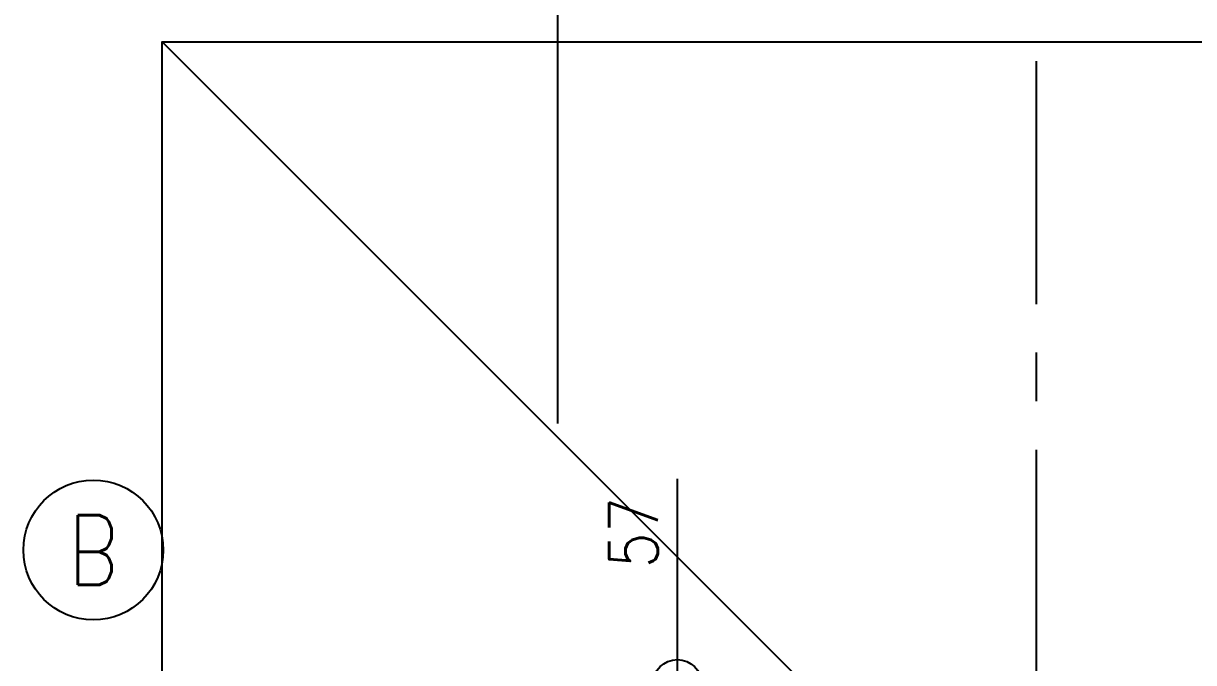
# Model space of a CAD drawing. Extents: x -668440 to 810000, y -1678500 to 210463.
# Drawn here: x -380492 to -368446, y -891470 to -884890 of the extents above; entities that cross this region are included whole.
import ezdxf
from ezdxf.enums import TextEntityAlignment as Align

# ---------------------------------------------------------------- set-up
doc = ezdxf.new("R2010")
doc.units = 0
doc.header["$MEASUREMENT"] = 0
doc.linetypes.add('CENTER', pattern=[2, 1.25, -0.25, 0.25, -0.25])
doc.layers.get('0').update_dxf_attribs({"color": 3, "linetype": 'CONTINUOUS'})
doc.layers.get('Defpoints').update_dxf_attribs({"color": 251, "linetype": 'CONTINUOUS'})
doc.layers.add('00_ADDL', color=253, linetype='CONTINUOUS', plot=False)
for name, color, linetype in [('100', 5, 'CENTER'), ('_1-3_L-CS', 1, 'CONTINUOUS'), ('_5-6_GS-M', 6, 'CONTINUOUS')]:
    doc.layers.add(name, color=color, linetype=linetype)
doc.styles.add('DRACAD', font='txt', dxfattribs={"width": 0.85, "bigfont": 'extfont2'})
doc.styles.add('S000', font='simplex.shx', dxfattribs={"width": 0.7, "bigfont": 'extfont2.shx'})
doc.styles.get("Standard").update_dxf_attribs({"font": 'Osaka.ttc'})
doc.dimstyles.new('ISO-25', dxfattribs={"dimtxt": 2.5, "dimasz": 2.5, "dimexe": 1.25, "dimexo": 0.625, "dimtad": 1, "dimdec": 4, "dimdsep": 46, "dimtxsty": 'Standard', "dimcen": 2.5, "dimadec": 0, "dimazin": 0, "dimtfac": 1, "dimtdec": 4, "dimtmove": 0, "dimatfit": 3, "dimfxl": 1, "dimtolj": 1, "dimtzin": 0, "dimarcsym": 0})

# ---------------------------------------------------------------- blocks, each defined once
blk = doc.blocks.new('_ORIGIN')
at = {"color": 0, "linetype": 'ByBlock', "lineweight": -2}
blk.add_line((0, 0), (-1, 0), dxfattribs=at)
blk.add_circle((0, 0), 0.5, dxfattribs=at)
blk = doc.blocks.new('*D8578')
at = {"layer": '_5-6_GS-M', "color": 0, "lineweight": -2}
for p, q in [((-204445.9, -393793.6), (-204445.9, -393582.5)), ((-204445.9, -393743.6), (-204445.9, -393693.6)), ((-204286.2, -393793.6), (-204447.2, -393793.6)), ((-204445.9, -393793.6), (-204445.9, -393850.6)), ((-204377.2, -393850.6), (-204447.2, -393850.6)), ((-204445.9, -393900.6), (-204445.9, -393950.6))]:
    blk.add_line(p, q, dxfattribs=at)
at = {"layer": 'Defpoints', "color": 0}
for p in [(-204236.2, -393793.6), (-204445.9, -393850.6), (-204327.2, -393850.6)]:
    blk.add_point(p, dxfattribs=at)
at = {"layer": '_5-6_GS-M', "color": 0, "lineweight": -2, "xscale": 50, "yscale": 50, "zscale": 50}
for p, rotation in [((-204445.9, -393793.6), 270), ((-204445.9, -393850.6), 90)]:
    blk.add_blockref('_ORIGIN', p, dxfattribs=dict(at, rotation=rotation))
at = {"layer": '_5-6_GS-M', "color": 0, "insert": (-204491, -393638), "char_height": 50, "attachment_point": 5, "rotation": 90, "style": 'DRACAD'}
blk.add_mtext('\\A1;57', dxfattribs=at)
blk = doc.blocks.new('剛接合部C1Y')
at = {"layer": '00_ADDL'}
blk.add_line((-204976.2444, -393132.59222), (-203176.2444, -394932.59222), dxfattribs=at)
blk.add_lwpolyline([(-204976.2444, -394932.59222), (-204976.2444, -393132.59222), (-203176.2444, -393132.59222), (-203176.2444, -394932.59222)], close=True, dxfattribs=at)
at = {"layer": '100', "linetype": 'CENTER', "ltscale": 200}
blk.add_line((-204076.2444, -397002.59222), (-204076.2444, -393132.59222), dxfattribs=at)
at = {"layer": '_1-3_L-CS', "ltscale": 10}
blk.add_circle((-205047.05401, -393655.82892), 72, dxfattribs=at)
at = {"layer": 'Defpoints'}
blk.add_line((-204569.24126, -376150.73644), (-204569.24126, -393525.7562), dxfattribs=at)
at = {"layer": '_1-3_L-CS', "ltscale": 10, "style": 'S000', "text_generation_flag": 2, "width": 0.8}
blk.add_text('B', height=72, rotation=180.00000003, dxfattribs=at).set_placement((-205047.05401, -393655.82892), align=Align.MIDDLE)
at = {"layer": '_5-6_GS-M'}
dim = blk.add_linear_dim(base=(-204445.92115, -393850.59222), p1=(-204236.2444, -393793.59222), p2=(-204327.24442, -393850.59222), angle=90, dimstyle='ISO-25', override={"dimtxt": 50, "dimasz": 50, "dimexo": 50, "dimgap": 20, "dimdec": 0, "dimtxsty": 'DRACAD', "dimblk1": 'ORIGIN', "dimblk2": 'ORIGIN', "dimsah": 1}, dxfattribs=at)
dim.commit()
dim.dimension.update_dxf_attribs({"geometry": '*D8578', "text_midpoint": (-204445.92115, -393638.02798), "dimtype": 128})

msp = doc.modelspace()

# ---------------------------------------------------------------- block references
at = {"xscale": 10, "yscale": 10, "zscale": 10}
msp.add_blockref('剛接合部C1Y', (1670698.7, 3046247.4, 5600), dxfattribs=at)

doc.saveas('drawing.dxf')
